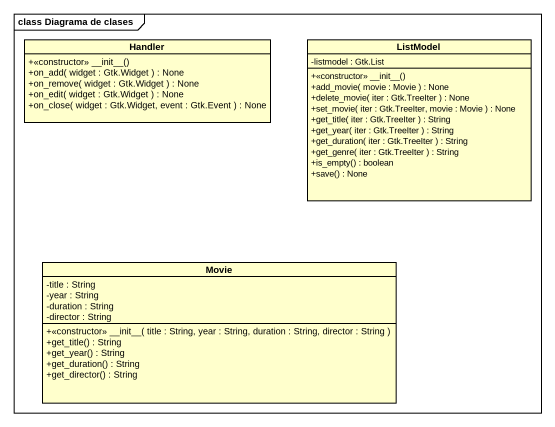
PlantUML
@startuml
mainframe class Diagrama de clases
hide circle
hide empty members
skinparam classAttributeIconSize 0
class Handler {
  +<<constructor>> ~__init~__()
  +on_add( widget : Gtk.Widget ) : None
  +on_remove( widget : Gtk.Widget ) : None
  +on_edit( widget : Gtk.Widget ) : None
  +on_close( widget : Gtk.Widget, event : Gtk.Event ) : None
}
class ListModel {
  -listmodel : Gtk.List
  +<<constructor>> ~__init~__()
  +add_movie( movie : Movie ) : None
  +delete_movie( iter : Gtk.TreeIter ) : None
  +set_movie( iter : Gtk.TreeIter, movie : Movie ) : None
  +get_title( iter : Gtk.TreeIter ) : String
  +get_year( iter : Gtk.TreeIter ) : String
  +get_duration( iter : Gtk.TreeIter ) : String
  +get_genre( iter : Gtk.TreeIter ) : String
  +is_empty() : boolean
  +save() : None
}
class Movie {
  -title : String
  -year : String
  -duration : String
  -director : String
  +<<constructor>> ~__init~__( title : String, year : String, duration : String, director : String )
  +get_title() : String
  +get_year() : String
  +get_duration() : String
  +get_director() : String
}
@enduml
